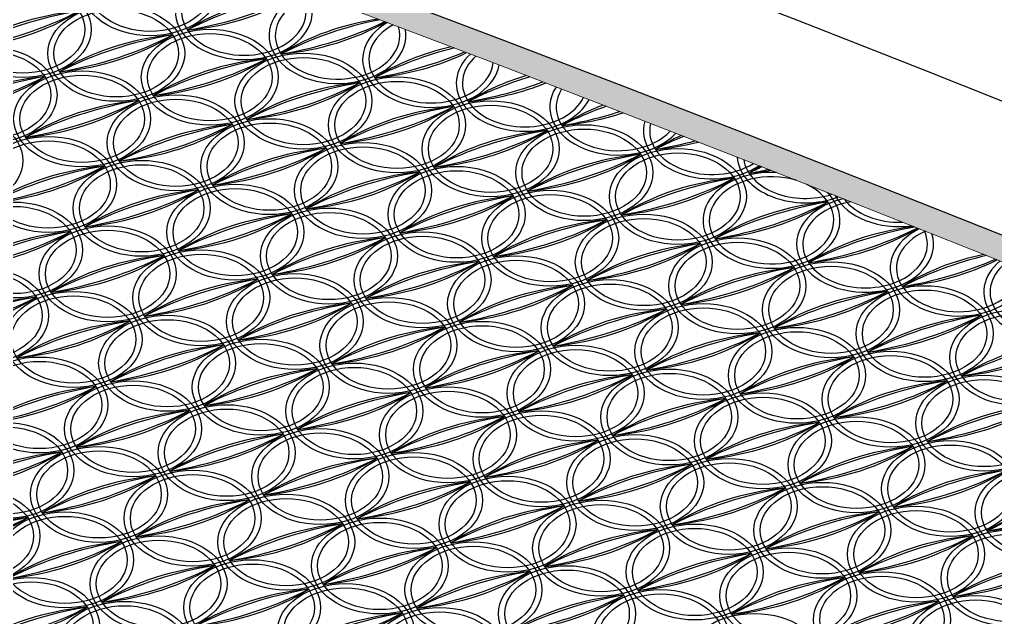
# Model space of a CAD drawing. Extents: x 1767995 to 4174245, y 542814 to 862564.
# Drawn here: x 4074881 to 4082718, y 593319 to 598119 of the extents above; entities that cross this region are included whole.
import ezdxf

# ---------------------------------------------------------------- set-up
doc = ezdxf.new("R2010")
doc.units = 0
doc.header["$LTSCALE"] = 3500
doc.layers.add('桥 构造粗实', color=1, linetype='Continuous', lineweight=30)

# ---------------------------------------------------------------- blocks, each defined once
blk = doc.blocks.new('2121212')
at = {"color": 8}
for centre, major_axis, start_param, end_param in [((-11701.8, 14388.3), (-550, 0), 3.141593, 9.424778), ((-11701.8, 14388.3), (-500, 0), 3.141593, 9.424778), ((-10950.1, 14196.8), (-550, 0), 4.874507, 9.848582), ((-10950.1, 14196.8), (-500, 0), 4.728741, 9.993251), ((-12727.2, 14053.6), (-550, 0), 3.141593, 9.424778), ((-12727.2, 14053.6), (-500, 0), 3.141593, 9.424778), ((-10264.9, 13168.2), (1696.6, 0), 1.707987, 2.30627), ((-9912.6, 12639.4), (-2505.2, 0), -1.335396, -0.933532), ((-11635.2, 15225.4), (-1696.6, 0), 1.707987, 2.30627), ((-11987.5, 15754.2), (2505.2, 0), -1.335396, -0.933532), ((-10198.3, 14005.2), (-550, 0), 5.165281, 9.552897), ((-10198.3, 14005.2), (-500, 0), 5.091138, 9.627252), ((-12042, 13025), (-1696.6, 0), -1.433605, -0.835323), ((-11689.7, 12496.2), (-2505.2, 0), -1.335396, -0.933532), ((-13412.4, 15082.2), (-1696.6, 0), 1.707987, 2.30627), ((-13764.6, 15611), (-2505.2, 0), 1.806196, 2.208061), ((-9513.1, 12976.7), (1696.6, 0), 1.78351, 2.30627), ((-9160.9, 12447.9), (-2505.2, 0), -1.288964, -0.933532), ((-11235.8, 15562.6), (-2505.2, 0), 1.806196, 2.172612), ((-10883.5, 15033.8), (1696.6, 0), -1.433605, -0.885652), ((-9446.5, 13813.7), (550, 0), 2.26446, 6.164335), ((-11223.7, 13670.5), (-550, 0), 3.141593, 9.424778), ((-9446.5, 13813.7), (500, 0), 2.224264, 6.204904), ((-11290.2, 12833.5), (-1696.6, 0), -1.433605, -0.835323), ((-10938, 12304.7), (2505.2, 0), 1.806196, 2.208061), ((-12660.6, 14890.7), (-1696.6, 0), 1.707987, 2.30627), ((-13012.9, 15419.5), (2505.2, 0), -1.335396, -0.933532), ((-11223.7, 13670.5), (-500, 0), 3.141593, 9.424778), ((-13000.8, 13527.4), (-550, 0), 3.141593, 9.424778), ((-8761.4, 12785.1), (-1696.6, 0), -1.256739, -0.835323), ((-8409.1, 12256.3), (-2505.2, 0), -1.223755, -0.933532), ((-10484, 15371.1), (-2505.2, 0), 1.806196, 2.118738), ((-10538.5, 12642), (1696.6, 0), 1.707987, 2.30627), ((-10186.2, 12113.2), (-2505.2, 0), -1.335396, -0.933532), ((-11908.9, 14699.1), (-1696.6, 0), 1.707987, 2.30627), ((-12261.1, 15227.9), (2505.2, 0), -1.335396, -0.933532), ((-10131.7, 14842.3), (-1696.6, 0), 1.707987, 2.179181), ((-8694.8, 13622.2), (-550, 0), 5.630011, 9.075133), ((-8694.8, 13622.2), (-500, 0), 5.614328, 9.09054), ((-12249, 13335.9), (-550, 0), 3.141593, 9.424778), ((-12315.6, 12498.8), (1696.6, 0), 1.707987, 2.30627), ((-11963.3, 11970), (-2505.2, 0), -1.335396, -0.933532), ((-13686, 14556), (-1696.6, 0), 1.707987, 2.30627), ((-14038.3, 15084.8), (2505.2, 0), -1.335396, -0.933532), ((-12249, 13335.9), (-500, 0), 3.141593, 9.424778), ((-8009.6, 12593.6), (1696.6, 0), 1.978232, 2.30627), ((-7657.3, 12064.8), (-2505.2, 0), -1.161386, -0.933532), ((-9786.7, 12450.4), (1696.6, 0), 1.707987, 2.30627), ((-9434.5, 11921.6), (-2505.2, 0), -1.335396, -0.933532), ((-11157.1, 14507.6), (-1696.6, 0), 1.707987, 2.30627), ((-11509.4, 15036.4), (-2505.2, 0), 1.806196, 2.208061), ((-9732.2, 15179.6), (2505.2, 0), -1.335396, -1.079422), ((-9380, 14650.8), (1696.6, 0), -1.433605, -1.043715), ((-7943, 13430.7), (-550, 0), 5.850878, 8.84813), ((-7943, 13430.7), (-500, 0), 5.857893, 8.841136), ((-11563.9, 12307.3), (1696.6, 0), 1.707987, 2.30627), ((-11211.6, 11778.5), (-2505.2, 0), -1.335396, -0.933532), ((-12934.2, 14364.4), (1696.6, 0), -1.433605, -0.835323), ((-13286.5, 14893.2), (-2505.2, 0), 1.806196, 2.208061), ((-8968.4, 13096), (-550, 0), 3.141593, 9.424778), ((-9035, 12258.9), (-1696.6, 0), -1.433605, -0.835323), ((-8682.7, 11730.1), (-2505.2, 0), -1.335396, -0.933532), ((-10405.4, 14316.1), (1696.6, 0), -1.433605, -0.835323), ((-10757.6, 14844.9), (-2505.2, 0), 1.806196, 2.208061), ((-8968.4, 13096), (-500, 0), 3.141593, 9.424778), ((-7257.9, 12402.1), (1696.6, 0), 2.066511, 2.30627), ((-6905.6, 11873.3), (-2505.2, 0), -1.101091, -0.933532), ((-13274.4, 13001.2), (-550, 0), 3.141593, 9.424778), ((-10745.5, 12952.8), (-550, 0), 3.141593, 9.424778), ((-8980.5, 14988), (2505.2, 0), -1.335396, -1.138796), ((-8628.2, 14459.2), (1696.6, 0), -1.433605, -1.13019), ((-10812.1, 12115.7), (-1696.6, 0), -1.433605, -0.835323), ((-10459.8, 11586.9), (2505.2, 0), 1.806196, 2.208061), ((-12182.5, 14172.9), (-1696.6, 0), 1.707987, 2.30627), ((-12534.7, 14701.7), (2505.2, 0), -1.335396, -0.933532), ((-10745.5, 12952.8), (-500, 0), 3.141593, 9.424778), ((-8216.7, 12904.4), (-550, 0), 3.141593, 9.424778), ((-8216.7, 12904.4), (-500, 0), 3.141593, 9.424778), ((-7191.3, 13239.1), (-550, 0), 6.07925, 8.613783), ((-7191.3, 13239.1), (500, 0), 2.969068, 5.441137), ((-12522.7, 12809.6), (-550, 0), 3.141593, 9.424778), ((-8283.2, 12067.4), (1696.6, 0), 1.707987, 2.30627), ((-7931, 11538.6), (-2505.2, 0), -1.335396, -0.933532), ((-9653.6, 14124.5), (-1696.6, 0), 1.707987, 2.30627), ((-10005.9, 14653.3), (-2505.2, 0), 1.806196, 2.208061), ((-6506.1, 12210.5), (1696.6, 0), 2.151741, 2.30627), ((-6153.8, 11681.7), (-2505.2, 0), -1.041934, -0.933532), ((-10060.3, 11924.2), (1696.6, 0), 1.707987, 2.30627), ((-9708.1, 11395.4), (-2505.2, 0), -1.335396, -0.933532), ((-11430.7, 13981.4), (-1696.6, 0), 1.707987, 2.30627), ((-11783, 14510.2), (2505.2, 0), -1.335396, -0.933532), ((-7464.9, 12712.9), (-550, 0), 3.141593, 9.424778), ((-8228.7, 14796.5), (-2505.2, 0), 1.806196, 1.939089), ((-7876.5, 14267.7), (1696.6, 0), -1.433605, -1.224787), ((-7531.5, 11875.9), (1696.6, 0), 1.707987, 2.30627), ((-7179.2, 11347), (-2505.2, 0), -1.335396, -0.933532), ((-8901.8, 13933), (-1696.6, 0), 1.707987, 2.30627), ((-9254.1, 14461.8), (2505.2, 0), -1.335396, -0.933532), ((-7464.9, 12712.9), (-500, 0), 3.141593, 9.424778), ((-6439.5, 13047.6), (-550, 0), 6.3312, 8.354657), ((-11837.5, 11781.1), (1696.6, 0), 1.707987, 2.30627), ((-11485.2, 11252.2), (-2505.2, 0), -1.335396, -0.933532), ((-13207.8, 13838.2), (-1696.6, 0), 1.707987, 2.30627), ((-13560.1, 14367), (2505.2, 0), -1.335396, -0.933532), ((-11770.9, 12618.1), (-550, 0), 3.141593, 9.424778), ((-11770.9, 12618.1), (-500, 0), 3.141593, 9.424778), ((-6439.5, 13047.6), (500, 0), 3.252938, 5.149217), ((-5754.3, 12019), (1696.6, 0), 2.234193, 2.30627), ((-5402.1, 11490.2), (-2505.2, 0), -0.984201, -0.933532), ((-9308.6, 11732.7), (1696.6, 0), 1.707987, 2.30627), ((-8956.3, 11203.9), (-2505.2, 0), -1.335396, -0.933532), ((-10679, 13789.8), (-1696.6, 0), 1.707987, 2.30627), ((-11031.2, 14318.6), (-2505.2, 0), 1.806196, 2.208061), ((-6779.7, 11684.3), (1696.6, 0), 1.707987, 2.30627), ((-6427.5, 11155.5), (-2505.2, 0), -1.335396, -0.933532), ((-8150.1, 13741.5), (-1696.6, 0), 1.707987, 2.30627), ((-8502.4, 14270.3), (-2505.2, 0), 1.806196, 2.208061), ((-6713.1, 12521.4), (-550, 0), 4.63987, 10.045471), ((-6713.1, 12521.4), (500, 0), 1.151257, 7.250899), ((-7477, 14605), (2505.2, 0), -1.335396, -1.270389), ((-7124.7, 14076.2), (-1696.6, 0), 1.707987, 1.81262), ((-11085.7, 11589.5), (-1696.6, 0), -1.433605, -0.835323), ((-10733.5, 11060.7), (-2505.2, 0), -1.335396, -0.933532), ((-12456.1, 13646.7), (1696.6, 0), -1.433605, -0.835323), ((-12808.4, 14175.5), (-2505.2, 0), 1.806196, 2.208061), ((-8556.8, 11541.2), (1696.6, 0), 1.707987, 2.30627), ((-8204.6, 11012.4), (-2505.2, 0), -1.335396, -0.933532), ((-9927.2, 13598.3), (1696.6, 0), -1.433605, -0.835323), ((-10279.5, 14127.1), (-2505.2, 0), 1.806196, 2.208061), ((-5687.8, 12856.1), (-550, 0), 6.643128, 8.037037), ((-12796.3, 12283.4), (-550, 0), 3.141593, 9.424778), ((-12796.3, 12283.4), (-500, 0), 3.141593, 9.424778), ((-10267.4, 12235), (-550, 0), 3.141593, 9.424778), ((-6028, 11492.8), (1696.6, 0), 1.707987, 2.30627), ((-5675.7, 10964), (-2505.2, 0), -1.335396, -0.933532), ((-7398.3, 13549.9), (1696.6, 0), -1.433605, -0.835323), ((-7750.6, 14078.7), (2505.2, 0), -1.335396, -0.933532), ((-5961.4, 12329.8), (-550, 0), 5.037253, 9.641579), ((-5961.4, 12329.8), (-500, 0), 4.942755, 9.735651), ((-5687.8, 12856.1), (-500, 0), 6.772207, 7.907734), ((-10334, 11398), (1696.6, 0), 1.707987, 2.30627), ((-9981.7, 10869.2), (-2505.2, 0), -1.335396, -0.933532), ((-11704.3, 13455.1), (1696.6, 0), -1.433605, -0.835323), ((-12056.6, 13983.9), (-2505.2, 0), 1.806196, 2.208061), ((-10267.4, 12235), (-500, 0), 3.141593, 9.424778), ((-7738.5, 12186.7), (-550, 0), 3.141593, 9.424778), ((-12044.5, 12091.9), (-550, 0), 3.141593, 9.424778), ((-7805.1, 11349.6), (-1696.6, 0), -1.433605, -0.835323), ((-7452.8, 10820.8), (-2505.2, 0), -1.335396, -0.933532), ((-9175.5, 13406.8), (-1696.6, 0), 1.707987, 2.30627), ((-9527.7, 13935.6), (-2505.2, 0), 1.806196, 2.208061), ((-7738.5, 12186.7), (-500, 0), 3.141593, 9.424778), ((-5276.2, 11301.3), (1696.6, 0), 1.74539, 2.30627), ((-4923.9, 10772.5), (-2505.2, 0), -1.312578, -0.933532), ((-12111.1, 11254.8), (1696.6, 0), 1.707987, 2.30627), ((-11758.8, 10726), (-2505.2, 0), -1.335396, -0.933532), ((-13481.5, 13312), (-1696.6, 0), 1.707987, 2.30627), ((-13833.7, 13840.8), (2505.2, 0), -1.335396, -0.933532), ((-12044.5, 12091.9), (-500, 0), 3.141593, 9.424778), ((-9515.6, 12043.5), (-550, 0), 3.141593, 9.424778), ((-9515.6, 12043.5), (-500, 0), 3.141593, 9.424778), ((-6998.8, 13887.2), (2505.2, 0), -1.335396, -0.950844), ((-6646.6, 13358.4), (-1696.6, 0), 1.707987, 2.281652), ((-5209.6, 12138.3), (550, 0), 2.184179, 6.206131), ((-5209.6, 12138.3), (500, 0), 2.136341, 6.25416), ((-9582.2, 11206.5), (1696.6, 0), 1.707987, 2.30627), ((-9229.9, 10677.7), (-2505.2, 0), -1.335396, -0.933532), ((-10952.6, 13263.6), (-1696.6, 0), 1.707987, 2.30627), ((-11304.9, 13792.4), (2505.2, 0), -1.335396, -0.933532), ((-7053.3, 11158.1), (1696.6, 0), 1.707987, 2.30627), ((-6701.1, 10629.3), (-2505.2, 0), -1.335396, -0.933532), ((-8423.7, 13215.2), (1696.6, 0), -1.433605, -0.835323), ((-8776, 13744), (2505.2, 0), -1.335396, -0.933532), ((-6986.8, 11995.1), (-550, 0), 3.141593, 9.424778), ((-6986.8, 11995.1), (-500, 0), 3.141593, 9.424778), ((-11359.3, 11063.3), (1696.6, 0), 1.707987, 2.30627), ((-11007.1, 10534.5), (-2505.2, 0), -1.335396, -0.933532), ((-12729.7, 13120.4), (-1696.6, 0), 1.707987, 2.30627), ((-13082, 13649.2), (2505.2, 0), -1.335396, -0.933532), ((-11292.8, 11900.3), (-550, 0), 3.141593, 9.424778), ((-11292.8, 11900.3), (-500, 0), 3.141593, 9.424778), ((-8763.9, 11852), (-550, 0), 3.141593, 9.424778), ((-4524.5, 11109.7), (-1696.6, 0), -1.281099, -0.835323), ((-4172.2, 10580.9), (2505.2, 0), 1.90215, 2.208061), ((-8830.5, 11014.9), (1696.6, 0), 1.707987, 2.30627), ((-8478.2, 10486.1), (-2505.2, 0), -1.335396, -0.933532), ((-10200.8, 13072.1), (-1696.6, 0), 1.707987, 2.30627), ((-10553.1, 13600.9), (2505.2, 0), -1.335396, -0.933532), ((-8763.9, 11852), (-500, 0), 3.141593, 9.424778), ((-6235, 11803.6), (-550, 0), 3.141593, 9.424778), ((-6247.1, 13695.7), (-2505.2, 0), 1.806196, 2.131393), ((-5894.8, 13166.9), (-1696.6, 0), 1.707987, 2.197006), ((-4457.9, 11946.8), (550, 0), 2.439312, 5.944966), ((-4457.9, 11946.8), (500, 0), 2.420868, 5.963503), ((-6301.6, 10966.6), (1696.6, 0), 1.707987, 2.30627), ((-5949.3, 10437.8), (-2505.2, 0), -1.335396, -0.933532), ((-7672, 13023.7), (-1696.6, 0), 1.707987, 2.30627), ((-8024.2, 13552.5), (-2505.2, 0), 1.806196, 2.208061), ((-10607.6, 10871.8), (-1696.6, 0), -1.433605, -0.835323), ((-10255.3, 10343), (-2505.2, 0), -1.335396, -0.933532), ((-11978, 12928.9), (-1696.6, 0), 1.707987, 2.30627), ((-12330.2, 13457.7), (-2505.2, 0), 1.806196, 2.208061), ((-8078.7, 10823.4), (-1696.6, 0), -1.433605, -0.835323), ((-7726.4, 10294.6), (-2505.2, 0), -1.335396, -0.933532), ((-9449.1, 12880.5), (1696.6, 0), -1.433605, -0.835323), ((-9801.3, 13409.3), (-2505.2, 0), 1.806196, 2.208061), ((-5483.3, 11612.1), (-550, 0), 3.141593, 9.424778), ((-5549.8, 10775), (1696.6, 0), 1.707987, 2.30627), ((-5197.6, 10246.2), (-2505.2, 0), -1.335396, -0.933532), ((-6920.2, 12832.2), (-1696.6, 0), 1.707987, 2.30627), ((-7272.5, 13361), (-2505.2, 0), 1.806196, 2.208061), ((-5483.3, 11612.1), (-500, 0), 3.141593, 9.424778), ((-12384.7, 10728.6), (-1696.6, 0), -1.433605, -0.835323), ((-12032.4, 10199.8), (-2505.2, 0), -1.335396, -0.933532), ((-13755.1, 12785.7), (1696.6, 0), -1.433605, -0.835323), ((-14107.3, 13314.5), (-2505.2, 0), 1.806196, 2.208061), ((-9855.8, 10680.2), (-1696.6, 0), -1.433605, -0.835323), ((-9503.6, 10151.4), (2505.2, 0), 1.806196, 2.208061), ((-11226.2, 12737.4), (-1696.6, 0), 1.707987, 2.30627), ((-11578.5, 13266.2), (2505.2, 0), -1.335396, -0.933532), ((-9789.3, 11517.3), (-550, 0), 3.141593, 9.424778), ((-9789.3, 11517.3), (-500, 0), 3.141593, 9.424778), ((-7260.4, 11468.9), (-550, 0), 3.141593, 9.424778), ((-11566.4, 11374.1), (-550, 0), 3.141593, 9.424778), ((-7326.9, 10631.9), (1696.6, 0), 1.707987, 2.30627), ((-6974.7, 10103.1), (-2505.2, 0), -1.335396, -0.933532), ((-8697.3, 12689), (-1696.6, 0), 1.707987, 2.30627), ((-9049.6, 13217.8), (-2505.2, 0), 1.806196, 2.208061), ((-7260.4, 11468.9), (-500, 0), 3.141593, 9.424778), ((-4798.1, 10583.5), (1696.6, 0), 1.707987, 2.30627), ((-4445.8, 10054.7), (-2505.2, 0), -1.335396, -0.933532), ((-6168.4, 12640.6), (-1696.6, 0), 1.707987, 2.30627), ((-6520.7, 13169.4), (2505.2, 0), -1.335396, -0.933532), ((-4731.5, 11420.5), (-550, 0), 3.141593, 9.424778), ((-4731.5, 11420.5), (-500, 0), 3.141593, 9.424778), ((-11633, 10537.1), (-1696.6, 0), -1.433605, -0.835323), ((-11280.7, 10008.3), (2505.2, 0), 1.806196, 2.208061), ((-13003.3, 12594.2), (-1696.6, 0), 1.707987, 2.30627), ((-13355.6, 13123), (-2505.2, 0), 1.806196, 2.208061), ((-9104.1, 10488.7), (1696.6, 0), 1.707987, 2.30627), ((-8751.8, 9959.9), (-2505.2, 0), -1.335396, -0.933532), ((-10474.4, 12545.8), (-1696.6, 0), 1.707987, 2.30627), ((-10826.7, 13074.6), (2505.2, 0), -1.335396, -0.933532), ((-6575.2, 10440.3), (1696.6, 0), 1.707987, 2.30627), ((-6222.9, 9911.5), (-2505.2, 0), -1.335396, -0.933532), ((-7945.6, 12497.5), (1696.6, 0), -1.433605, -0.835323), ((-8297.8, 13026.3), (2505.2, 0), -1.335396, -0.933532), ((-6508.6, 11277.4), (-550, 0), 3.141593, 9.424778), ((-6508.6, 11277.4), (-500, 0), 3.141593, 9.424778), ((-10881.2, 10345.5), (1696.6, 0), 1.707987, 2.30627), ((-10528.9, 9816.7), (-2505.2, 0), -1.335396, -0.933532), ((-12251.6, 12402.7), (-1696.6, 0), 1.707987, 2.30627), ((-12603.8, 12931.5), (2505.2, 0), -1.335396, -0.933532), ((-10814.6, 11182.6), (-550, 0), 3.141593, 9.424778), ((-10814.6, 11182.6), (-500, 0), 3.141593, 9.424778), ((-4046.3, 10392), (1696.6, 0), 1.707987, 2.30627), ((-3694.1, 9863.2), (-2505.2, 0), -1.335396, -0.933532), ((-5416.7, 12449.1), (-1696.6, 0), 1.707987, 2.30627), ((-5769, 12977.9), (2505.2, 0), -1.335396, -0.933532), ((-8352.3, 10297.2), (1696.6, 0), 1.707987, 2.30627), ((-8000.1, 9768.4), (-2505.2, 0), -1.335396, -0.933532), ((-9722.7, 12354.3), (-1696.6, 0), 1.707987, 2.30627), ((-10075, 12883.1), (-2505.2, 0), 1.806196, 2.208061), ((-5756.9, 11085.8), (-550, 0), 3.141593, 9.424778), ((-12591.8, 11039.4), (-550, 0), 3.141593, 9.424778), ((-12591.8, 11039.4), (-500, 0), 3.141593, 9.424778), ((-5823.4, 10248.8), (-1696.6, 0), -1.433605, -0.835323), ((-5471.2, 9720), (2505.2, 0), 1.806196, 2.208061), ((-7193.8, 12305.9), (1696.6, 0), -1.433605, -0.835323), ((-7546.1, 12834.8), (2505.2, 0), -1.335396, -0.933532), ((-10129.4, 10154), (1696.6, 0), 1.707987, 2.30627), ((-9777.2, 9625.2), (-2505.2, 0), -1.335396, -0.933532), ((-11499.8, 12211.1), (1696.6, 0), -1.433605, -0.835323), ((-11852.1, 12740), (-2505.2, 0), 1.806196, 2.208061), ((-7534, 10942.7), (-550, 0), 3.141593, 9.424778), ((-7534, 10942.7), (-500, 0), 3.141593, 9.424778), ((-11840, 10847.9), (-550, 0), 3.141593, 9.424778), ((-7600.6, 10105.6), (-1696.6, 0), -1.433605, -0.835323), ((-7248.3, 9576.8), (-2505.2, 0), -1.335396, -0.933532), ((-8970.9, 12162.8), (1696.6, 0), -1.433605, -0.835323), ((-9323.2, 12691.6), (-2505.2, 0), 1.806196, 2.208061), ((-5071.7, 10057.3), (1696.6, 0), 1.707987, 2.30627), ((-4719.4, 9528.5), (-2505.2, 0), -1.335396, -0.933532), ((-6442.1, 12114.4), (1696.6, 0), -1.433605, -0.835323), ((-6794.3, 12643.2), (-2505.2, 0), 1.806196, 2.208061), ((-5005.1, 10894.3), (-550, 0), 3.141593, 9.424778), ((-11906.6, 10010.8), (-1696.6, 0), -1.433605, -0.835323), ((-11554.3, 9482), (-2505.2, 0), -1.335396, -0.933532), ((-13276.9, 12068), (1696.6, 0), -1.433605, -0.835323), ((-13629.2, 12596.8), (2505.2, 0), -1.335396, -0.933532), ((-11840, 10847.9), (-500, 0), 3.141593, 9.424778), ((-9377.7, 9962.5), (-1696.6, 0), -1.433605, -0.835323), ((-9025.4, 9433.7), (2505.2, 0), 1.806196, 2.208061), ((-10748.1, 12019.6), (-1696.6, 0), 1.707987, 2.30627), ((-11100.3, 12548.4), (2505.2, 0), -1.335396, -0.933532), ((-9311.1, 10799.5), (-550, 0), 3.141593, 9.424778), ((-9311.1, 10799.5), (-500, 0), 3.141593, 9.424778), ((-6782.2, 10751.1), (-550, 0), 3.141593, 9.424778), ((-6848.8, 9914.1), (-1696.6, 0), -1.433605, -0.835323), ((-6496.5, 9385.3), (-2505.2, 0), -1.335396, -0.933532), ((-8219.2, 11971.3), (-1696.6, 0), 1.707987, 2.30627), ((-8571.5, 12500.1), (-2505.2, 0), 1.806196, 2.208061), ((-6782.2, 10751.1), (-500, 0), 3.141593, 9.424778), ((-11154.8, 9819.3), (1696.6, 0), 1.707987, 2.30627), ((-10802.5, 9290.5), (-2505.2, 0), -1.335396, -0.933532), ((-12525.2, 11876.5), (-1696.6, 0), 1.707987, 2.30627), ((-12877.5, 12405.3), (-2505.2, 0), 1.806196, 2.208061), ((-11088.2, 10656.3), (-550, 0), 3.141593, 9.424778), ((-4319.9, 9865.7), (1696.6, 0), 1.707987, 2.30627), ((-3967.7, 9336.9), (-2505.2, 0), -1.335396, -0.933532), ((-5690.3, 11922.9), (-1696.6, 0), 1.707987, 2.30627), ((-6042.6, 12451.7), (2505.2, 0), -1.335396, -0.933532), ((-12865.4, 10513.2), (-550, 0), 3.141593, 9.424778), ((-8625.9, 9770.9), (1696.6, 0), 1.707987, 2.30627), ((-8273.7, 9242.1), (-2505.2, 0), -1.335396, -0.933532), ((-9996.3, 11828.1), (-1696.6, 0), 1.707987, 2.30627), ((-10348.6, 12356.9), (2505.2, 0), -1.335396, -0.933532), ((-6097.1, 9722.6), (1696.6, 0), 1.707987, 2.30627), ((-5744.8, 9193.8), (-2505.2, 0), -1.335396, -0.933532), ((-7467.4, 11779.7), (-1696.6, 0), 1.707987, 2.30627), ((-7819.7, 12308.5), (2505.2, 0), -1.335396, -0.933532), ((-6030.5, 10559.6), (-550, 0), 3.141593, 9.424778), ((-6030.5, 10559.6), (-500, 0), 3.141593, 9.424778), ((-12865.4, 10513.2), (-500, 0), 3.141593, 9.424778), ((-10336.5, 10464.8), (-550, 0), 3.141593, 9.424778), ((-10403.1, 9627.8), (1696.6, 0), 1.707987, 2.30627), ((-10050.8, 9099), (-2505.2, 0), -1.335396, -0.933532), ((-11773.4, 11684.9), (-1696.6, 0), 1.707987, 2.30627), ((-12125.7, 12213.7), (2505.2, 0), -1.335396, -0.933532), ((-10336.5, 10464.8), (-500, 0), 3.141593, 9.424778), ((-7874.2, 9579.4), (1696.6, 0), 1.707987, 2.30627), ((-7521.9, 9050.6), (-2505.2, 0), -1.335396, -0.933532), ((-9244.6, 11636.6), (-1696.6, 0), 1.707987, 2.30627), ((-9596.8, 12165.4), (-2505.2, 0), 1.806196, 2.208061), ((-5278.7, 10368.1), (-550, 0), 3.141593, 9.424778), ((-12180.2, 9484.6), (1696.6, 0), 1.707987, 2.30627), ((-11827.9, 8955.8), (-2505.2, 0), -1.335396, -0.933532), ((-13550.6, 11541.8), (1696.6, 0), -1.433605, -0.835323), ((-13902.8, 12070.6), (-2505.2, 0), 1.806196, 2.208061), ((-5345.3, 9531), (1696.6, 0), 1.707987, 2.30627), ((-4993, 9002.2), (-2505.2, 0), -1.335396, -0.933532), ((-6715.7, 11588.2), (-1696.6, 0), 1.707987, 2.30627), ((-7067.9, 12117), (-2505.2, 0), 1.806196, 2.208061), ((-9651.3, 9436.2), (-1696.6, 0), -1.433605, -0.835323), ((-9299, 8907.4), (-2505.2, 0), -1.335396, -0.933532), ((-11021.7, 11493.4), (1696.6, 0), -1.433605, -0.835323), ((-11373.9, 12022.2), (-2505.2, 0), 1.806196, 2.208061), ((-11361.9, 10130.1), (-550, 0), 3.141593, 9.424778), ((-7122.4, 9387.9), (1696.6, 0), 1.707987, 2.30627), ((-6770.2, 8859.1), (-2505.2, 0), -1.335396, -0.933532), ((-8492.8, 11445), (1696.6, 0), -1.433605, -0.835323), ((-8845.1, 11973.8), (-2505.2, 0), 1.806196, 2.208061), ((-4593.5, 9339.5), (1696.6, 0), 1.707987, 2.30627), ((-4241.3, 8810.7), (-2505.2, 0), -1.335396, -0.933532), ((-5963.9, 11396.7), (1696.6, 0), -1.433605, -0.835323), ((-6316.2, 11925.5), (2505.2, 0), -1.335396, -0.933532), ((-4527, 10176.6), (-550, 0), 3.141593, 9.424778), ((-4527, 10176.6), (-500, 0), 3.141593, 9.424778), ((-11428.4, 9293.1), (-1696.6, 0), -1.433605, -0.835323), ((-11076.2, 8764.3), (-2505.2, 0), -1.335396, -0.933532), ((-12798.8, 11350.2), (-1696.6, 0), 1.707987, 2.30627), ((-13151.1, 11879), (-2505.2, 0), 1.806196, 2.208061), ((-11361.9, 10130.1), (-500, 0), 3.141593, 9.424778), ((-8833, 10081.8), (-550, 0), 3.141593, 9.424778), ((-8833, 10081.8), (-500, 0), 3.141593, 9.424778), ((-8899.6, 9244.7), (1696.6, 0), 1.707987, 2.30627), ((-8547.3, 8715.9), (-2505.2, 0), -1.335396, -0.933532), ((-10269.9, 11301.9), (1696.6, 0), -1.433605, -0.835323), ((-10622.2, 11830.7), (-2505.2, 0), 1.806196, 2.208061), ((-6370.7, 9196.3), (-1696.6, 0), -1.433605, -0.835323), ((-6018.4, 8667.5), (-2505.2, 0), -1.335396, -0.933532), ((-7741, 11253.5), (-1696.6, 0), 1.707987, 2.30627), ((-8093.3, 11782.3), (-2505.2, 0), 1.806196, 2.208061), ((-6304.1, 10033.4), (-550, 0), 3.141593, 9.424778), ((-6304.1, 10033.4), (-500, 0), 3.141593, 9.424778), ((-10676.7, 9101.5), (1696.6, 0), 1.707987, 2.30627), ((-10324.4, 8572.7), (-2505.2, 0), -1.335396, -0.933532), ((-12047.1, 11158.7), (-1696.6, 0), 1.707987, 2.30627), ((-12399.3, 11687.5), (2505.2, 0), -1.335396, -0.933532), ((-10610.1, 9938.6), (-550, 0), 3.141593, 9.424778), ((-10610.1, 9938.6), (-500, 0), 3.141593, 9.424778), ((-8081.2, 9890.2), (-550, 0), 3.141593, 9.424778), ((-3841.8, 9148), (1696.6, 0), 1.707987, 2.30627), ((-3489.5, 8619.2), (-2505.2, 0), -1.335396, -0.933532), ((-5212.2, 11205.1), (-1696.6, 0), 1.707987, 2.30627), ((-5564.4, 11733.9), (2505.2, 0), -1.335396, -0.933532), ((-8147.8, 9053.2), (1696.6, 0), 1.707987, 2.30627), ((-7795.5, 8524.4), (-2505.2, 0), -1.335396, -0.933532), ((-9518.2, 11110.3), (-1696.6, 0), 1.707987, 2.30627), ((-9870.4, 11639.1), (2505.2, 0), -1.335396, -0.933532), ((-8081.2, 9890.2), (-500, 0), 3.141593, 9.424778), ((-5552.4, 9841.9), (-550, 0), 3.141593, 9.424778), ((-5552.4, 9841.9), (-500, 0), 3.141593, 9.424778), ((-12453.8, 8958.4), (1696.6, 0), 1.707987, 2.30627), ((-12101.5, 8429.6), (-2505.2, 0), -1.335396, -0.933532), ((-13824.2, 11015.5), (-1696.6, 0), 1.707987, 2.30627), ((-14176.4, 11544.3), (2505.2, 0), -1.335396, -0.933532), ((-12387.2, 9795.4), (-550, 0), 3.141593, 9.424778), ((-12387.2, 9795.4), (-500, 0), 3.141593, 9.424778), ((-9858.4, 9747.1), (-550, 0), 3.141593, 9.424778), ((-5618.9, 9004.8), (1696.6, 0), 1.707987, 2.30627), ((-5266.7, 8476), (-2505.2, 0), -1.335396, -0.933532), ((-6989.3, 11062), (1696.6, 0), -1.433605, -0.835323), ((-7341.6, 11590.8), (2505.2, 0), -1.335396, -0.933532), ((-9924.9, 8910), (1696.6, 0), 1.707987, 2.30627), ((-9572.7, 8381.2), (-2505.2, 0), -1.335396, -0.933532), ((-11295.3, 10967.2), (-1696.6, 0), 1.707987, 2.30627), ((-11647.6, 11496), (2505.2, 0), -1.335396, -0.933532), ((-9858.4, 9747.1), (-500, 0), 3.141593, 9.424778), ((-7396, 8861.6), (1696.6, 0), 1.707987, 2.30627), ((-7043.8, 8332.8), (-2505.2, 0), -1.335396, -0.933532), ((-8766.4, 10918.8), (-1696.6, 0), 1.707987, 2.30627), ((-9118.7, 11447.6), (2505.2, 0), -1.335396, -0.933532), ((-7329.5, 9698.7), (-550, 0), 3.141593, 9.424778), ((-7329.5, 9698.7), (-500, 0), 3.141593, 9.424778), ((-4800.6, 9650.3), (-550, 0), 3.141593, 9.424778), ((-4867.2, 8813.3), (1696.6, 0), 1.707987, 2.30627), ((-4514.9, 8284.5), (-2505.2, 0), -1.335396, -0.933532), ((-6237.5, 10870.4), (-1696.6, 0), 1.707987, 2.30627), ((-6589.8, 11399.2), (-2505.2, 0), 1.806196, 2.208061), ((-11702, 8766.8), (1696.6, 0), 1.707987, 2.30627), ((-11349.8, 8238), (-2505.2, 0), -1.335396, -0.933532), ((-13072.4, 10824), (-1696.6, 0), 1.707987, 2.30627), ((-13424.7, 11352.8), (2505.2, 0), -1.335396, -0.933532), ((-9173.2, 8718.5), (-1696.6, 0), -1.433605, -0.835323), ((-8820.9, 8189.7), (-2505.2, 0), -1.335396, -0.933532), ((-10543.5, 10775.6), (1696.6, 0), -1.433605, -0.835323), ((-10895.8, 11304.4), (-2505.2, 0), 1.806196, 2.208061), ((-6644.3, 8670.1), (-1696.6, 0), -1.433605, -0.835323), ((-6292, 8141.3), (-2505.2, 0), -1.335396, -0.933532), ((-8014.7, 10727.3), (1696.6, 0), -1.433605, -0.835323), ((-8366.9, 11256.1), (-2505.2, 0), 1.806196, 2.208061), ((-4115.4, 8621.8), (1696.6, 0), 1.707987, 2.30627), ((-3763.1, 8092.9), (-2505.2, 0), -1.335396, -0.933532), ((-5485.8, 10678.9), (-1696.6, 0), 1.707987, 2.30627), ((-5838.1, 11207.7), (-2505.2, 0), 1.806196, 2.208061), ((-10950.3, 8575.3), (-1696.6, 0), -1.433605, -0.835323), ((-10598, 8046.5), (-2505.2, 0), -1.335396, -0.933532), ((-12320.7, 10632.5), (1696.6, 0), -1.433605, -0.835323), ((-12672.9, 11161.3), (-2505.2, 0), 1.806196, 2.208061), ((-8354.8, 9364), (-550, 0), 3.141593, 9.424778), ((-8421.4, 8527), (-1696.6, 0), -1.433605, -0.835323), ((-8069.1, 7998.1), (2505.2, 0), 1.806196, 2.208061), ((-9791.8, 10584.1), (-1696.6, 0), 1.707987, 2.30627), ((-10144.1, 11112.9), (2505.2, 0), -1.335396, -0.933532), ((-8354.8, 9364), (-500, 0), 3.141593, 9.424778), ((-5892.5, 8478.6), (1696.6, 0), 1.707987, 2.30627), ((-5540.3, 7949.8), (-2505.2, 0), -1.335396, -0.933532), ((-7262.9, 10535.7), (-1696.6, 0), 1.707987, 2.30627), ((-7615.2, 11064.5), (-2505.2, 0), 1.806196, 2.208061), ((-5826, 9315.6), (-550, 0), 3.141593, 9.424778), ((-5826, 9315.6), (-500, 0), 3.141593, 9.424778), ((-10132, 9220.8), (-550, 0), 3.141593, 9.424778), ((-10198.5, 8383.8), (1696.6, 0), 1.707987, 2.30627), ((-9846.3, 7855), (2505.2, 0), 1.806196, 2.208061), ((-11568.9, 10440.9), (-1696.6, 0), 1.707987, 2.30627), ((-11921.2, 10969.7), (-2505.2, 0), 1.806196, 2.208061), ((-7669.7, 8335.4), (1696.6, 0), 1.707987, 2.30627), ((-7317.4, 7806.6), (-2505.2, 0), -1.335396, -0.933532), ((-9040, 10392.6), (-1696.6, 0), 1.707987, 2.30627), ((-9392.3, 10921.4), (2505.2, 0), -1.335396, -0.933532), ((-5074.2, 9124.1), (-550, 0), 3.141593, 9.424778), ((-11975.7, 8240.6), (1696.6, 0), 1.707987, 2.30627), ((-11623.4, 7711.8), (-2505.2, 0), -1.335396, -0.933532), ((-13346, 10297.8), (-1696.6, 0), 1.707987, 2.30627), ((-13698.3, 10826.6), (2505.2, 0), -1.335396, -0.933532), ((-11909.1, 9077.7), (-550, 0), 3.141593, 9.424778), ((-11909.1, 9077.7), (-500, 0), 3.141593, 9.424778), ((-9380.2, 9029.3), (-550, 0), 3.141593, 9.424778), ((-5140.8, 8287.1), (1696.6, 0), 1.707987, 2.30627), ((-4788.5, 7758.3), (-2505.2, 0), -1.335396, -0.933532), ((-6511.2, 10344.2), (1696.6, 0), -1.433605, -0.835323), ((-6863.4, 10873), (2505.2, 0), -1.335396, -0.933532), ((-5074.2, 9124.1), (-500, 0), 3.141593, 9.424778), ((-9446.8, 8192.3), (1696.6, 0), 1.707987, 2.30627), ((-9094.5, 7663.5), (-2505.2, 0), -1.335396, -0.933532), ((-10817.2, 10249.4), (-1696.6, 0), 1.707987, 2.30627), ((-11169.4, 10778.2), (2505.2, 0), -1.335396, -0.933532), ((-9380.2, 9029.3), (-500, 0), 3.141593, 9.424778)]:
    blk.add_ellipse(centre, major_axis=major_axis, ratio=0.7, start_param=start_param, end_param=end_param, dxfattribs=at)
for centre, major_axis in [((-11975.4, 13862.1), (550, 0)), ((-11975.4, 13862.1), (500, 0)), ((-13000.8, 13527.4), (500, 0)), ((-10471.9, 13479), (550, 0)), ((-10471.9, 13479), (500, 0)), ((-9720.2, 13287.5), (550, 0)), ((-9720.2, 13287.5), (500, 0)), ((-11497.3, 13144.3), (550, 0)), ((-11497.3, 13144.3), (500, 0)), ((-12522.7, 12809.6), (500, 0)), ((-9993.8, 12761.3), (550, 0)), ((-9993.8, 12761.3), (500, 0)), ((-9242, 12569.7), (550, 0)), ((-9242, 12569.7), (500, 0)), ((-11019.2, 12426.6), (550, 0)), ((-11019.2, 12426.6), (500, 0)), ((-8490.3, 12378.2), (550, 0)), ((-8490.3, 12378.2), (500, 0)), ((-6235, 11803.6), (500, 0)), ((-13069.9, 11757.2), (550, 0)), ((-13069.9, 11757.2), (500, 0)), ((-10541, 11708.8), (550, 0)), ((-10541, 11708.8), (500, 0)), ((-8012.1, 11660.4), (550, 0)), ((-8012.1, 11660.4), (500, 0)), ((-12318.1, 11565.6), (550, 0)), ((-12318.1, 11565.6), (500, 0)), ((-11566.4, 11374.1), (500, 0)), ((-9037.5, 11325.7), (550, 0)), ((-9037.5, 11325.7), (500, 0)), ((-8285.8, 11134.2), (550, 0)), ((-8285.8, 11134.2), (500, 0)), ((-5756.9, 11085.8), (500, 0)), ((-10062.9, 10991), (550, 0)), ((-10062.9, 10991), (500, 0)), ((-5005.1, 10894.3), (500, 0)), ((-11088.2, 10656.3), (500, 0)), ((-8559.4, 10608), (550, 0)), ((-8559.4, 10608), (500, 0)), ((-7807.6, 10416.4), (550, 0)), ((-7807.6, 10416.4), (500, 0)), ((-5278.7, 10368.1), (500, 0)), ((-12113.6, 10321.7), (550, 0)), ((-12113.6, 10321.7), (500, 0)), ((-9584.7, 10273.3), (550, 0)), ((-9584.7, 10273.3), (500, 0)), ((-7055.9, 10224.9), (550, 0)), ((-7055.9, 10224.9), (500, 0)), ((-13139, 9987), (550, 0)), ((-13139, 9987), (500, 0)), ((-11635.5, 9603.9), (550, 0)), ((-11635.5, 9603.9), (500, 0)), ((-4800.6, 9650.3), (500, 0)), ((-9106.6, 9555.5), (550, 0)), ((-9106.6, 9555.5), (500, 0)), ((-6577.7, 9507.2), (550, 0)), ((-6577.7, 9507.2), (500, 0)), ((-10883.7, 9412.4), (550, 0)), ((-10883.7, 9412.4), (500, 0)), ((-12660.8, 9269.2), (550, 0)), ((-12660.8, 9269.2), (500, 0)), ((-10132, 9220.8), (500, 0)), ((-7603.1, 9172.5), (550, 0)), ((-7603.1, 9172.5), (500, 0)), ((-6851.3, 8980.9), (550, 0))]:
    blk.add_ellipse(centre, major_axis=major_axis, ratio=0.7, dxfattribs=at)

msp = doc.modelspace()

# ---------------------------------------------------------------- hatches: boundary and pattern name
h = msp.add_hatch(color=8)
h.paths.add_polyline_path([(4084757, 595589.6), (4083758.6, 595994.1), (4082760.3, 596394.4), (4081761.9, 596790.6), (4080763.6, 597182.7), (4079765.3, 597570.7), (4078766.9, 597954.6), (4077768.6, 598334.4), (4076770.3, 598710.1), (4075772, 599081.6), (4074773.7, 599449.1), (4073775.4, 599812.4), (4072777.1, 600171.7), (4071778.8, 600526.8), (4070780.6, 600877.8), (4069782.3, 601224.7), (4068784, 601567.5), (4067785.8, 601906.2), (4066787.5, 602240.8), (4065789.3, 602571.3), (4064791.1, 602897.7), (4063792.8, 603220), (4062794.6, 603538.1), (4061796.4, 603852.2), (4060798.2, 604162.1), (4059800, 604468), (4058801.8, 604769.7), (4057803.6, 605067.3), (4056805.4, 605360.9), (4055807.2, 605650.3), (4054809.1, 605935.6), (4053810.9, 606216.8), (4052812.7, 606493.9), (4051814.6, 606766.8), (4050816.4, 607035.7), (4049818.3, 607300.5), (4048820.1, 607561.2), (4047822, 607817.7), (4046823.9, 608070.2), (4045825.8, 608318.5), (4044827.6, 608562.8), (4043829.5, 608802.9), (4042831.4, 609038.9), (4041833.3, 609270.9), (4040835.2, 609498.7), (4039837.2, 609722.4), (4038839.1, 609942), (4037841, 610157.5), (4036842.9, 610368.9), (4035844.8, 610576.2), (4034846.8, 610779.3), (4033848.7, 610978.4), (4032850.7, 611173.4), (4031852.6, 611364.3), (4030854.6, 611551), (4029856.5, 611733.7), (4028858.5, 611912.2), (4028815.8, 611919.7, 0.956587), (4028643.4, 611139.3), (4028945.6, 611058.3), (4029945.6, 610783.9), (4030945.6, 610503), (4031945.6, 610215.6), (4032945.6, 609921.7), (4033945.6, 609621.4), (4034945.6, 609314.5), (4035945.6, 609001.2), (4036945.6, 608681.3), (4037945.6, 608355), (4038945.6, 608022.2), (4039945.6, 607682.9), (4040945.6, 607337.2), (4041945.6, 606984.9), (4042945.6, 606626.2), (4043945.6, 606261), (4044945.6, 605889.3), (4045945.6, 605511.1), (4046945.6, 605126.4), (4047945.6, 604735.3), (4048945.6, 604337.7), (4049945.6, 603933.6), (4050945.6, 603523), (4051945.6, 603106), (4052945.6, 602682.5), (4053945.6, 602252.5), (4054945.6, 601816), (4055945.6, 601373.1), (4056945.6, 600923.6), (4057945.6, 600467.7), (4058945.6, 600005.4), (4059945.6, 599536.5), (4060945.6, 599061.2), (4061945.6, 598579.4), (4062945.6, 598091.2), (4063945.6, 597596.4), (4064945.6, 597095.2), (4065945.6, 596587.6), (4066945.6, 596073.4), (4067945.6, 595552.8), (4068945.6, 595025.7), (4069945.6, 594492.2), (4070945.6, 593952.1), (4071945.6, 593405.6), (4072945.6, 592852.7), (4073945.6, 592293.2), (4074945.6, 591727.4), (4075945.6, 591155), (4076945.6, 590576.2), (4077945.6, 589990.9), (4078945.6, 589399.1), (4079945.6, 588800.9), (4080945.6, 588196.2), (4081945.6, 587585), (4082945.6, 586967.4), (4083945.6, 586343.3), (4084945.6, 585712.7), (4085235, 585528.3), (4106012.6, 585163, 0.723214), (4106263.2, 585880.3), (4105724.3, 586147.3), (4104725.8, 586638.1), (4103727.3, 587124.7), (4102728.8, 587607.2), (4101730.3, 588085.6), (4100731.8, 588559.9), (4099733.3, 589030.1), (4098734.8, 589496.1), (4097736.4, 589958.1), (4096737.9, 590416), (4095739.5, 590869.7), (4094741, 591319.3), (4093742.6, 591764.8), (4092744.2, 592206.3), (4091745.7, 592643.6), (4090747.3, 593076.8), (4089748.9, 593505.8), (4088750.5, 593930.8), (4087752.1, 594351.7), (4086753.8, 594768.4), (4085755.4, 595181.1)])
h.paths.add_polyline_path([(4084681.6, 595404.4), (4085679.3, 594996.1), (4086677, 594583.7), (4087674.8, 594167.3), (4088672.5, 593746.7), (4089670.3, 593322), (4090668, 592893.1), (4091665.8, 592460.2), (4092663.6, 592023.2), (4093661.4, 591582.1), (4094659.2, 591136.8), (4095657, 590687.5), (4096654.9, 590234), (4097652.7, 589776.4), (4098650.5, 589314.8), (4099648.4, 588849), (4100646.3, 588379.1), (4101644.1, 587905.1), (4102642, 587427), (4103639.9, 586944.8), (4104637.8, 586458.4), (4105635.8, 585968), (4106153.8, 585711.3, -0.692809), (4106016.1, 585363), (4085294.9, 585727.3), (4085052.6, 585881.7), (4084051.8, 586512.7), (4083051, 587137.3), (4082050.2, 587755.4), (4081049.4, 588367.1), (4080048.6, 588972.3), (4079047.8, 589571), (4078047, 590163.2), (4077046.2, 590749), (4076045.3, 591328.3), (4075044.5, 591901.2), (4074043.6, 592467.6), (4073042.8, 593027.5), (4072041.9, 593580.9), (4071041, 594127.9), (4070040.1, 594668.4), (4069039.3, 595202.4), (4068038.4, 595730), (4067037.5, 596251), (4066036.5, 596765.7), (4065035.6, 597273.8), (4064034.7, 597775.5), (4063033.8, 598270.7), (4062032.8, 598759.4), (4061031.9, 599241.6), (4060030.9, 599717.4), (4059030, 600186.7), (4058029, 600649.5), (4057028, 601105.8), (4056027, 601555.7), (4055026.1, 601999.1), (4054025.1, 602436), (4053024.1, 602866.4), (4052023, 603290.4), (4051022, 603707.8), (4050021, 604118.8), (4049020, 604523.3), (4048018.9, 604921.4), (4047017.9, 605312.9), (4046016.8, 605698), (4045015.8, 606076.5), (4044014.7, 606448.6), (4043013.6, 606814.2), (4042012.5, 607173.4), (4041011.5, 607526), (4040010.4, 607872.1), (4039009.3, 608211.8), (4038008.2, 608545), (4037007, 608871.6), (4036005.9, 609191.8), (4035004.8, 609505.5), (4034003.7, 609812.7), (4033002.5, 610113.4), (4032001.4, 610407.7), (4031000.2, 610695.4), (4029999.1, 610976.6), (4028997.9, 611251.4), (4028695.1, 611332.5, -0.956587), (4028781.3, 611722.7), (4028823.7, 611715.3), (4029820.9, 611536.9), (4030818.2, 611354.4), (4031815.4, 611167.7), (4032812.7, 610977), (4033810, 610782.2), (4034807.3, 610583.3), (4035804.6, 610380.3), (4036801.9, 610173.1), (4037799.2, 609961.9), (4038796.5, 609746.6), (4039793.8, 609527.1), (4040791.1, 609303.6), (4041788.4, 609076), (4042785.8, 608844.2), (4043783.1, 608608.4), (4044780.5, 608368.4), (4045777.9, 608124.4), (4046775.2, 607876.2), (4047772.6, 607623.9), (4048770, 607367.6), (4049767.4, 607107.1), (4050764.8, 606842.5), (4051762.2, 606573.8), (4052759.6, 606301), (4053757, 606024.2), (4054754.5, 605743.2), (4055751.9, 605458.1), (4056749.3, 605168.9), (4057746.8, 604875.6), (4058744.3, 604578.2), (4059741.7, 604276.6), (4060739.2, 603971), (4061736.7, 603661.3), (4062734.2, 603347.5), (4063731.7, 603029.5), (4064729.3, 602707.5), (4065726.8, 602381.3), (4066724.3, 602051.1), (4067721.9, 601716.7), (4068719.4, 601378.3), (4069717, 601035.7), (4070714.6, 600689), (4071712.1, 600338.2), (4072709.7, 599983.4), (4073707.3, 599624.4), (4074704.9, 599261.3), (4075702.6, 598894.1), (4076700.2, 598522.7), (4077697.8, 598147.3), (4078695.5, 597767.8), (4079693.1, 597384.2), (4080690.8, 596996.4), (4081688.5, 596604.6), (4082686.2, 596208.6), (4083683.9, 595808.6)], flags=16)

# ---------------------------------------------------------------- linework, layer by layer
at = {"layer": '桥 构造粗实'}
for points in [[(4070108.8, 602169.9), (4071110.5, 601821.8), (4072112.3, 601469.6), (4073114, 601113.2), (4074115.7, 600752.7), (4075117.4, 600388.1), (4076119.1, 600019.4), (4077120.8, 599646.6), (4078122.5, 599269.7), (4079124.2, 598888.6), (4080125.8, 598503.4), (4081127.5, 598114.1), (4082129.2, 597720.7), (4083130.8, 597323.2), (4084132.5, 596921.6), (4085134.1, 596515.8), (4086135.7, 596105.9), (4087137.4, 595691.9), (4088139, 595273.8), (4089140.6, 594851.6)], [(4070780.6, 600877.8), (4071778.8, 600526.8), (4072777.1, 600171.7), (4073775.4, 599812.4), (4074773.7, 599449.1), (4075772, 599081.6), (4076770.3, 598710.1), (4077768.6, 598334.4), (4078766.9, 597954.6), (4079765.3, 597570.7), (4080763.6, 597182.7), (4081761.9, 596790.6), (4082760.3, 596394.4), (4083758.6, 595994.1), (4084757, 595589.6), (4085755.4, 595181.1), (4086753.8, 594768.4), (4087752.1, 594351.7), (4088750.5, 593930.8), (4089748.9, 593505.8)]]:
    msp.add_lwpolyline(points, dxfattribs=at)
at = {"layer": '桥 构造粗实', "color": 252, "lineweight": 15}
msp.add_lwpolyline([(4070714.6, 600689), (4071712.1, 600338.2), (4072709.7, 599983.4), (4073707.3, 599624.4), (4074704.9, 599261.3), (4075702.6, 598894.1), (4076700.2, 598522.7), (4077697.8, 598147.3), (4078695.5, 597767.8), (4079693.1, 597384.2), (4080690.8, 596996.4), (4081688.5, 596604.6), (4082686.2, 596208.6), (4083683.9, 595808.6), (4084681.6, 595404.4), (4085679.3, 594996.1), (4086677, 594583.7), (4087674.8, 594167.3), (4088672.5, 593746.7), (4089670.3, 593322)], dxfattribs=at)

# ---------------------------------------------------------------- block references
msp.add_blockref('2121212', (4087632.7, 583985.6))

doc.saveas('drawing.dxf')
